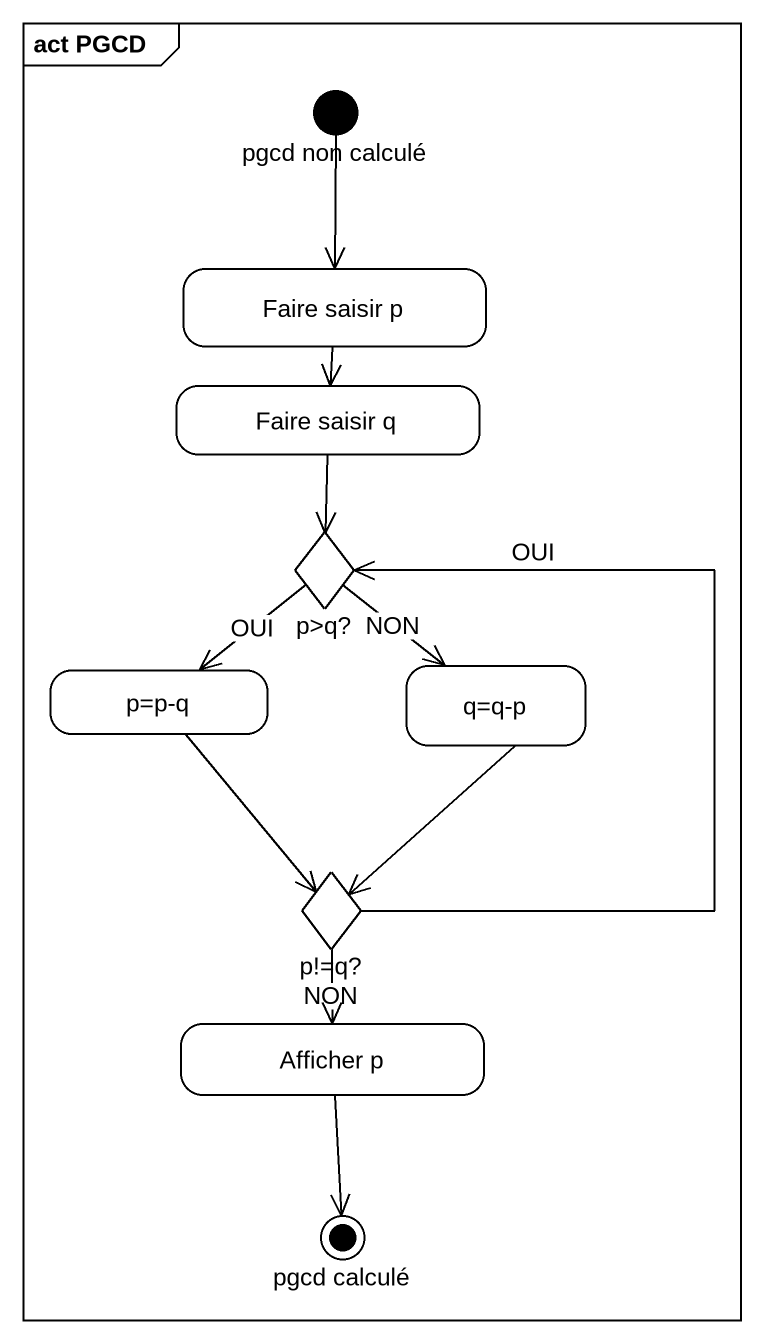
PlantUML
@startuml
mainframe act PGCD
hide empty description
state "pgcd non calculé" as pgcd_non_calculé <<start>>
state "Faire saisir p" as Faire_saisir_p
state "Faire saisir q" as Faire_saisir_q
state "p>q?" as p_q <<choice>>
state "p=p-q" as p_p_q
state "q=q-p" as q_q_p
state "p!=q?" as p_q_2 <<choice>>
state "Afficher p" as Afficher_p
state "pgcd calculé" as pgcd_calculé <<end>>
pgcd_non_calculé --> Faire_saisir_p
Faire_saisir_p --> Faire_saisir_q
Faire_saisir_q --> p_q
p_q --> p_p_q : OUI
p_q --> q_q_p : NON
p_p_q --> p_q_2
q_q_p --> p_q_2
p_q_2 -up-> p_q : OUI
p_q_2 --> Afficher_p : NON
Afficher_p --> pgcd_calculé
@enduml
